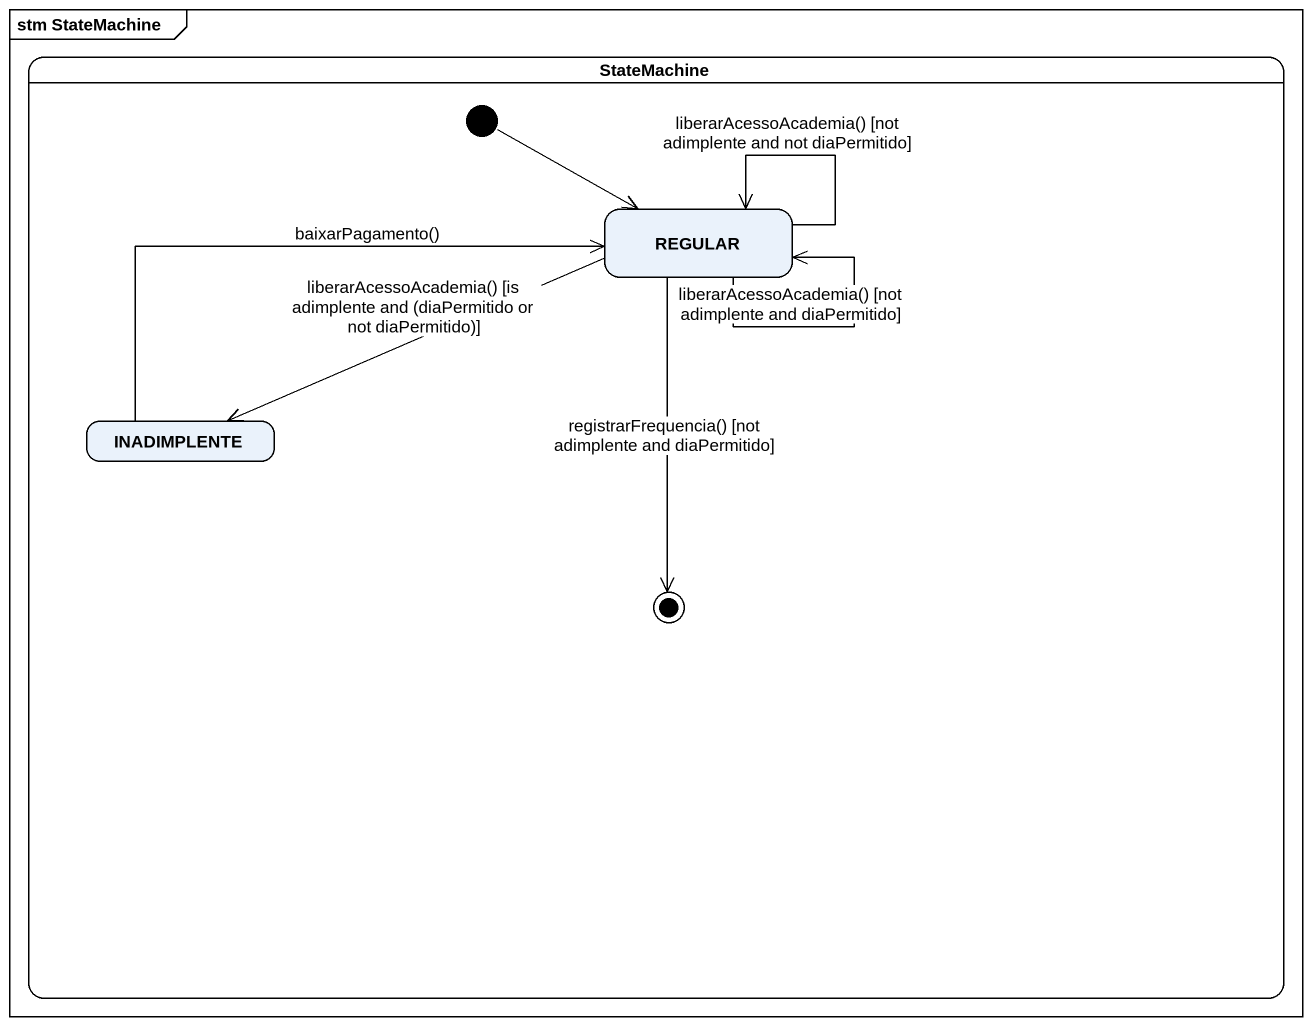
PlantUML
@startuml
mainframe stm StateMachine
hide empty description
state StateMachine {
  state REGULAR
  state INADIMPLENTE
  [*] -right-> REGULAR
  REGULAR --> [*] : registrarFrequencia() [not adimplente and diaPermitido]
}
REGULAR --> REGULAR : liberarAcessoAcademia() [not adimplente and diaPermitido]
REGULAR --> REGULAR : liberarAcessoAcademia() [not adimplente and not diaPermitido]
REGULAR -left-> INADIMPLENTE : liberarAcessoAcademia() [is adimplente and (diaPermitido or not diaPermitido)]
INADIMPLENTE -right-> REGULAR : baixarPagamento()
@enduml
